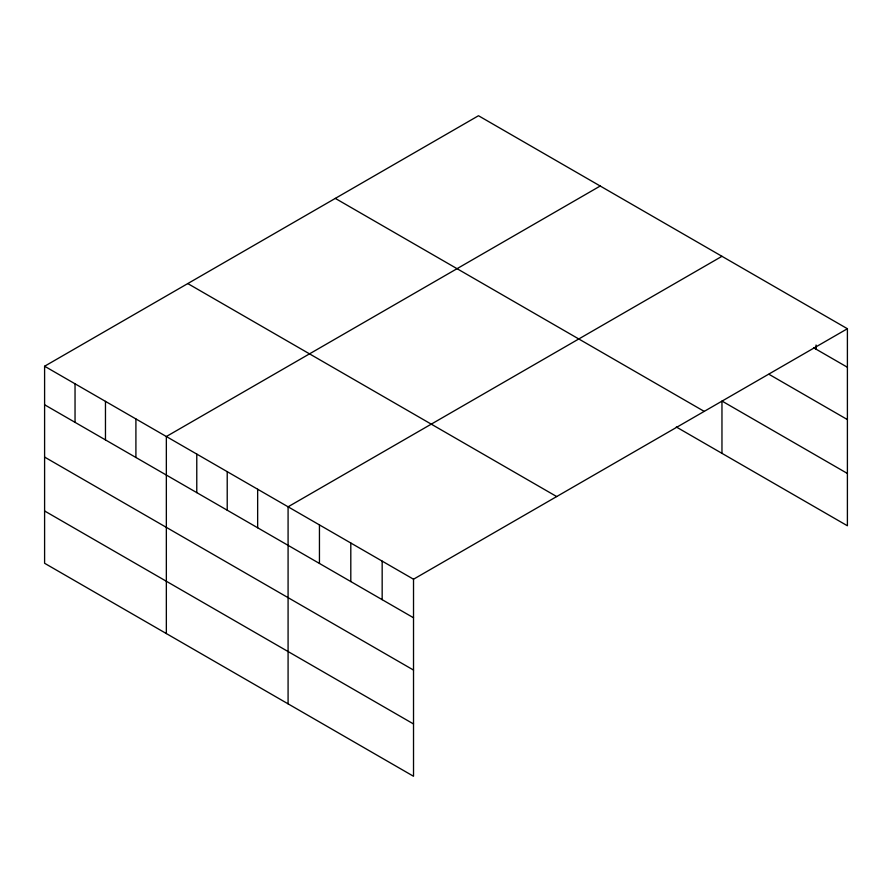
<?xml version="1.0" encoding="UTF-8"?>
<svg xmlns="http://www.w3.org/2000/svg" width="892" height="892" viewBox="0 0 892 892"><rect width="100%" height="100%" fill="white"/><g stroke="black" fill="none" stroke-linecap="round" stroke-linejoin="round"><path stroke-width="1.34" d="M847.4 328.724L413.52 579.22L413.52 776.263L44.6 563.276L44.6 366.233L478.48 115.737L847.4 328.724L847.4 525.767L676.314 426.989M600.227 186.015L166.347 436.522L166.347 633.565M721.962 256.305L288.083 506.812L288.083 703.855M813.627 347.768L847.4 367.259M769.004 374.305L847.4 419.575M847.4 473.462L721.962 401.043L721.962 453.348M335.303 198.392L704.223 411.39M187.777 283.567L556.697 496.565M44.6 366.233L413.52 579.22M44.6 404.767L413.52 617.766M44.6 457.072L413.52 670.07M44.6 510.971L413.52 723.958M816.046 345.026L816.046 349.162M382.166 561.124L382.166 599.658M350.801 543.016L350.801 581.551M319.447 524.909L319.447 563.443M257.654 489.24L257.654 527.774M227.215 471.667L227.215 510.202M196.775 454.095L196.775 492.629M135.907 418.95L135.907 457.485M105.468 401.378L105.468 439.912M75.039 383.805L75.039 422.34"/></g></svg>
